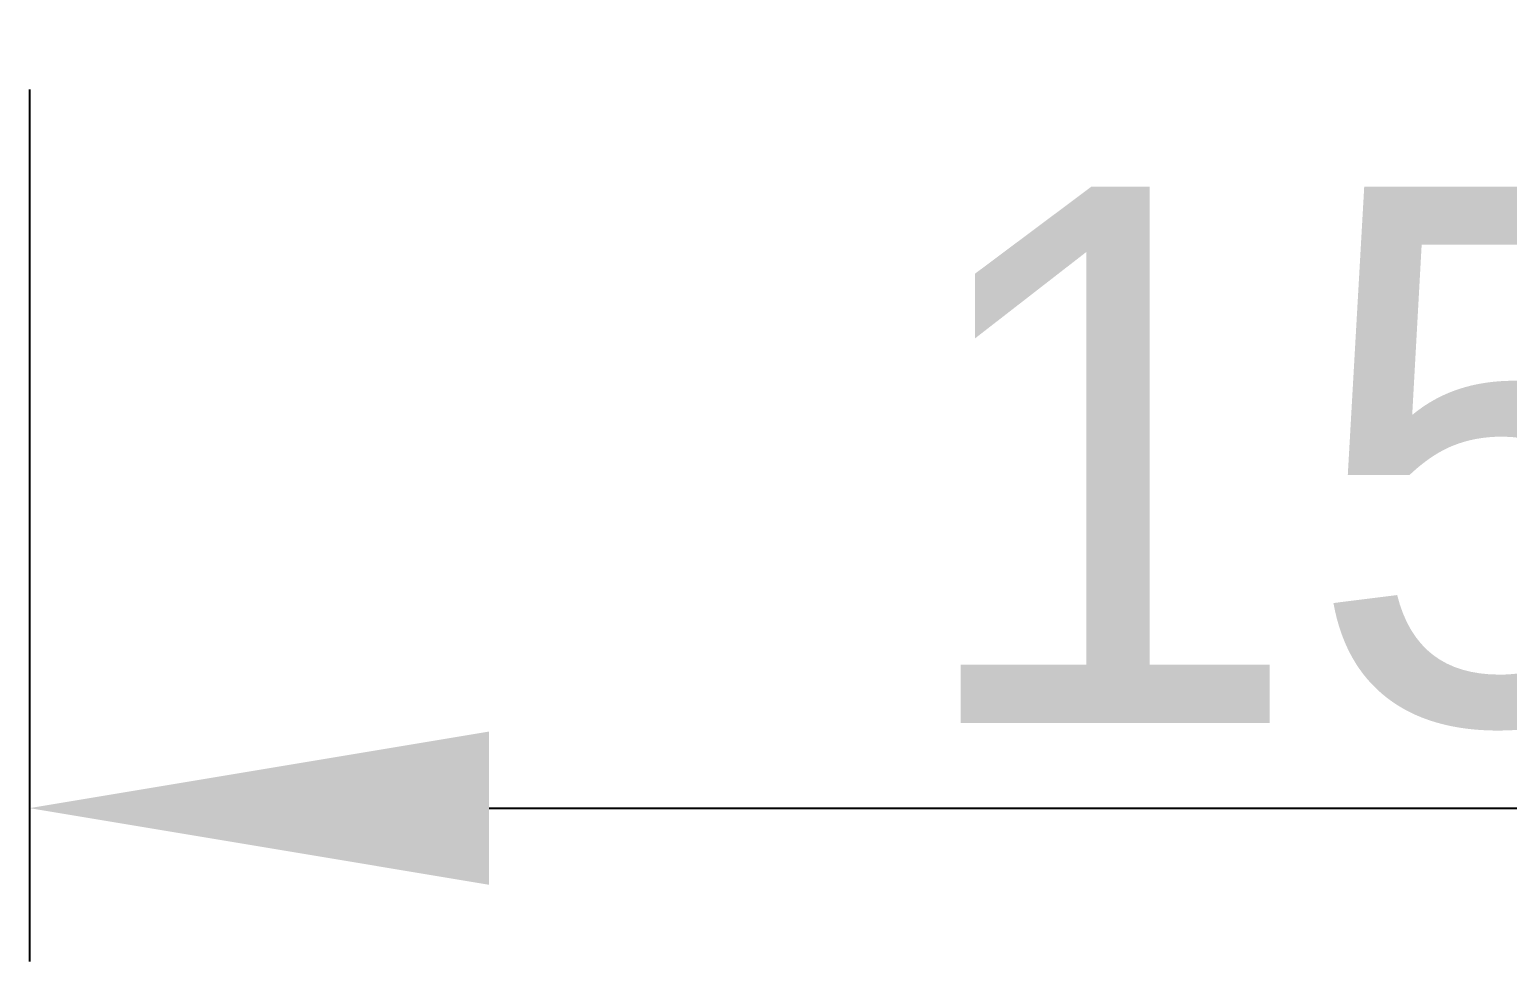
# Model space of a CAD drawing. Header units: millimetres. Extents: x 4086 to 8300, y 123 to 1549.
# Drawn here: x 7016.61 to 7035.91, y 411.1 to 423.26 of the extents above; entities that cross this region are included whole.
import ezdxf

# ---------------------------------------------------------------- set-up
doc = ezdxf.new("R2010")
doc.units = ezdxf.units.MM
doc.layers.add('尺寸标注', color=7, linetype='Continuous')
doc.styles.add('思源黑', font='SourceHanSansCN-Normal.ttf')
doc.dimstyles.new('尺寸标注_1_4比例', dxfattribs={"dimtxt": 7, "dimasz": 6, "dimexe": 2, "dimexo": 1.5, "dimgap": 1, "dimtad": 1, "dimdec": 1, "dimlfac": 4, "dimdsep": 46, "dimtxsty": '思源黑', "dimcen": 0.09, "dimadec": 0, "dimazin": 0, "dimtp": 0.01, "dimtm": 0.01, "dimtfac": 1, "dimtdec": 1, "dimtofl": 0, "dimtmove": 0, "dimatfit": 3, "dimfxl": 1, "dimtolj": 1, "dimarcsym": 0})

# ---------------------------------------------------------------- blocks, each defined once
blk = doc.blocks.new('*D761')
at = {"layer": 'Defpoints', "color": 0}
for p in [(7055.112, 469.247), (7016.612, 423.975), (7055.112, 413.097)]:
    blk.add_point(p, dxfattribs=at)
at = {"layer": '尺寸标注', "color": 0, "lineweight": -2}
for p, q in [((7055.112, 467.747), (7055.112, 411.097)), ((7016.612, 422.475), (7016.612, 411.097)), ((7022.612, 413.097), (7049.112, 413.097))]:
    blk.add_line(p, q, dxfattribs=at)
at = {"layer": '尺寸标注', "color": 0}
for points in [[(7022.612, 414.097), (7022.612, 412.097), (7016.612, 413.097)], [(7049.112, 412.097), (7049.112, 414.097), (7055.112, 413.097)]]:
    blk.add_solid(points, dxfattribs=at)
at = {"layer": '尺寸标注', "color": 0, "insert": (7035.862, 417.659), "char_height": 7, "attachment_point": 5, "style": '思源黑'}
blk.add_mtext('\\A1;154', dxfattribs=at)

msp = doc.modelspace()

# ---------------------------------------------------------------- dimensions: what is measured, and where the dimension line sits
at = {"layer": '尺寸标注'}
dim = msp.add_linear_dim(base=(7055.1121, 413.0967), p1=(7016.6121, 423.9748), p2=(7055.1121, 469.2468), dimstyle='尺寸标注_1_4比例', dxfattribs=at)
dim.commit()
dim.dimension.update_dxf_attribs({"geometry": '*D761', "text_midpoint": (7035.8621, 417.6589)})

doc.saveas('drawing.dxf')
